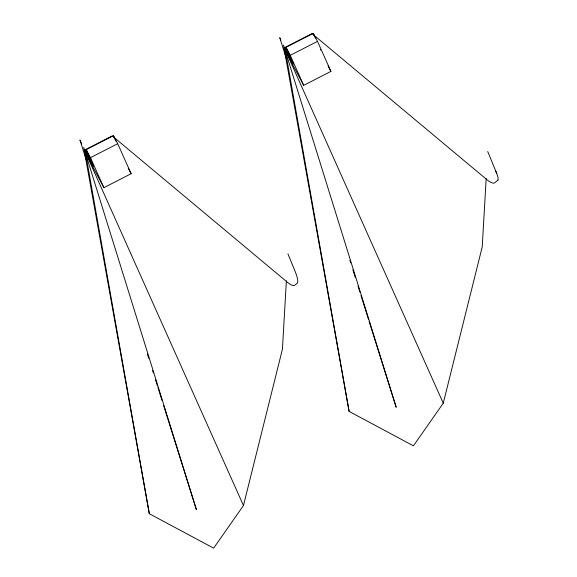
<?xml version="1.0" encoding="UTF-8"?>
<svg xmlns="http://www.w3.org/2000/svg" width="577" height="577" viewBox="0 0 577 577"><rect width="100%" height="100%" fill="white"/><g stroke="black" fill="none" stroke-linecap="round" stroke-linejoin="round"><path stroke-width="0.87" d="M286.372 280.862L282.42 349.236L243.465 505.517L213.627 548.15L149.313 513.718L83.701 147.416L196.389 509.614L163.63 405.602M486.173 178.538L482.221 246.913L443.266 403.193L413.421 445.826L349.107 411.394L283.502 45.085L396.19 407.29L369.107 321.331M497.886 180.19L494.814 182.7A63.939 10.638 57.1 0 1 486.281 179.151L312.027 33.589L284.786 47.538L349.107 411.394M497.424 180.572L497.944 180.111A29.687 4.941 57.1 0 0 496.84 173.749L495.787 171.174M149.313 513.718L84.985 149.869L93.654 166.407L86.211 149.645L113.46 135.689L117.708 143.702L131.13 173.713L103.889 187.669L91.144 163.637L84.985 149.869L112.234 135.912L287.086 281.98A57.931 9.636 57.1 0 0 294.818 285.189L297.054 283.365A46.751 7.775 57.1 0 0 294.861 270.743L287.93 253.873M284.786 47.538L293.455 64.076L286.012 47.314L313.253 33.365L317.501 41.371L330.931 71.389L303.682 85.346L290.945 61.313L285.146 48.345M103.889 187.669L90.459 157.651L117.708 143.702M303.682 85.346L290.26 55.327L317.501 41.371M328.053 65.966L330.931 71.389M286.012 47.314L290.26 55.327M128.253 168.289L131.13 173.713M86.211 149.645L90.459 157.651M313.253 33.365L315.374 38.104M280.855 40.123L279.758 37.656L286.524 59.15M284.901 49.16L443.266 403.193M113.46 135.689L115.934 141.221M81.797 144.091L79.958 139.987L86.189 159.757M84.365 149.84L243.465 505.517M487.731 151.549L496.71 173.41M320.516 49.593L320.697 50.127M349.886 260.299L350.701 262.874M352.864 269.755L355.302 277.487M358.007 286.084L359.904 292.106M360.986 295.539L368.566 319.608M147.38 354.026L148.736 358.324M152.523 370.362L153.338 372.937M155.501 379.817L157.398 385.833M157.939 387.549L162 400.445"/></g></svg>
